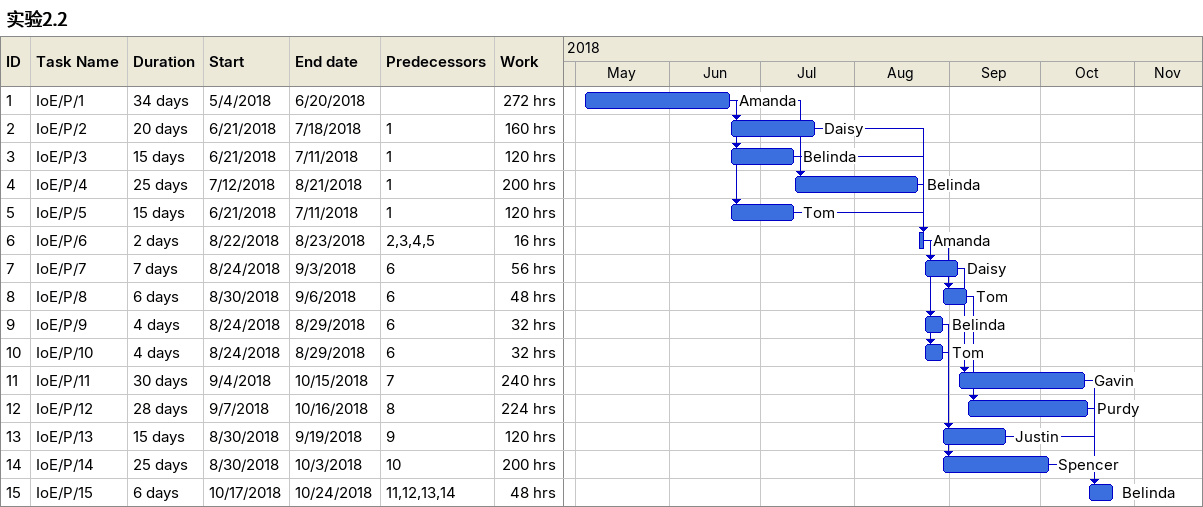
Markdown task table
实验2.2

| ID | Task | Duration | Start | Finish | Predecessors | Resources | Work (h) |
|---|---|---|---|---|---|---|---|
| 1 | IoE/P/1 | 34d | 2018-05-04 | 2018-06-20 |  | Amanda | 272 |
| 2 | IoE/P/2 | 20d | 2018-06-21 | 2018-07-18 | 1 | Daisy | 160 |
| 3 | IoE/P/3 | 15d | 2018-06-21 | 2018-07-11 | 1 | Belinda | 120 |
| 4 | IoE/P/4 | 25d | 2018-07-12 | 2018-08-21 | 1 | Belinda | 200 |
| 5 | IoE/P/5 | 15d | 2018-06-21 | 2018-07-11 | 1 | Tom | 120 |
| 6 | IoE/P/6 | 2d | 2018-08-22 | 2018-08-23 | 2, 3, 4, 5 | Amanda | 16 |
| 7 | IoE/P/7 | 7d | 2018-08-24 | 2018-09-03 | 6 | Daisy | 56 |
| 8 | IoE/P/8 | 6d | 2018-08-30 | 2018-09-06 | 6 | Tom | 48 |
| 9 | IoE/P/9 | 4d | 2018-08-24 | 2018-08-29 | 6 | Belinda | 32 |
| 10 | IoE/P/10 | 4d | 2018-08-24 | 2018-08-29 | 6 | Tom | 32 |
| 11 | IoE/P/11 | 30d | 2018-09-04 | 2018-10-15 | 7 | Gavin | 240 |
| 12 | IoE/P/12 | 28d | 2018-09-07 | 2018-10-16 | 8 | Purdy | 224 |
| 13 | IoE/P/13 | 15d | 2018-08-30 | 2018-09-19 | 9 | Justin | 120 |
| 14 | IoE/P/14 | 25d | 2018-08-30 | 2018-10-03 | 10 | Spencer | 200 |
| 15 | IoE/P/15 | 6d | 2018-10-17 | 2018-10-24 | 11, 12, 13, 14 | Belinda | 48 |
